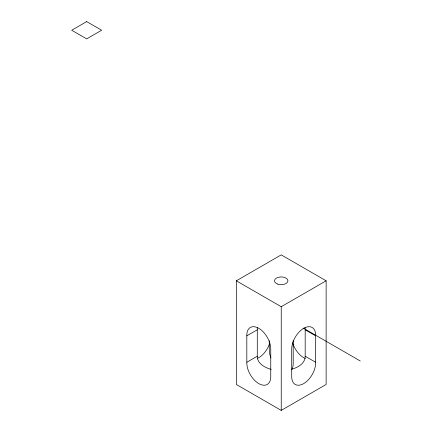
<?xml version="1.0" encoding="UTF-8"?>
<svg xmlns="http://www.w3.org/2000/svg" width="432" height="432" viewBox="0 0 432 432"><rect width="100%" height="100%" fill="white"/><g stroke="black" fill="none" stroke-linecap="round" stroke-linejoin="round"><path stroke-width="0.65" d="M291.249 369.382C296.584 367.907 302.481 365.11 304.684 359.635A12.204 9.963 0 0 0 305.181 356.827L305.181 329.179A12.204 9.963 0 0 0 305.051 327.742M257.407 327.742A12.204 9.963 0 0 0 257.278 329.179L257.283 356.789A12.204 9.963 0 0 0 257.78 359.635C259.978 365.11 265.88 367.907 271.21 369.382M236.336 280.8L281.232 254.88L326.128 280.8L326.128 384.48L281.232 410.4L236.336 384.48L236.336 280.8L281.232 306.72L326.128 280.8M246.818 335.853A16.934 9.779 60 0 1 258.514 328.169A16.934 9.779 60 0 1 270.756 349.056L270.756 376.704A16.934 9.779 60 0 1 258.514 383.454A16.934 9.779 60 0 1 246.818 362.264L246.818 335.853L257.299 329.8M246.818 362.264L257.299 356.216M303.318 328.109L360.283 361.001M305.165 329.8L315.646 335.853L315.646 362.264A16.934 9.779 -60 0 1 303.95 383.454A16.934 9.779 -60 0 1 291.708 376.704L291.708 349.056A16.934 9.779 -60 0 1 303.95 328.169A16.934 9.779 -60 0 1 315.646 335.853M305.165 356.216L315.646 362.264M293.198 340.67L293.204 363.744A16.934 9.779 60 0 1 291.697 369.587M281.232 306.72L281.232 410.4M269.266 340.724L269.266 349.304A16.934 9.779 60 0 0 270.923 357.928M269.795 342.949A16.934 9.779 -60 0 1 257.294 358.447M305.17 358.447A16.934 9.779 60 0 1 292.664 342.949M86.686 21.6L71.717 30.24L86.686 38.88L101.65 30.24L86.686 21.6M277.868 284.159A6.718 3.877 0 0 0 287.95 280.8A6.718 3.877 0 0 0 277.868 277.441A6.718 3.877 0 0 0 277.868 284.159"/></g></svg>
